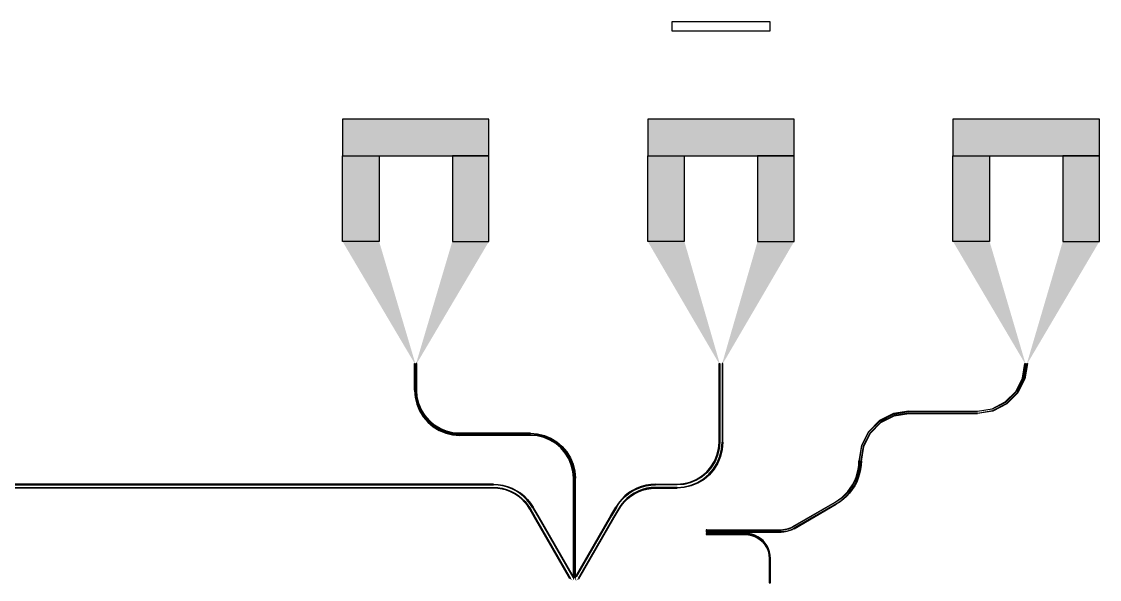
# Model space of a CAD drawing. Extents: x -200 to 7200, y -200 to 2100.
# Drawn here: x 2068 to 4275, y 958 to 2100 of the extents above; entities that cross this region are included whole.
import ezdxf

# ---------------------------------------------------------------- set-up
doc = ezdxf.new("R2010")
doc.units = 0
doc.layers.add('GAP', color=1, linetype='continuous')
doc.layers.add('PIN', color=3, linetype='continuous')

# ---------------------------------------------------------------- blocks, each defined once
blk = doc.blocks.new('YGGDRASILV1R1C2GAP')
for points in [[(3471.2, 1052.2), (3469.8, 1052.2), (3469.8, 1049.7), (3471.2, 1049.7), (3471.2, 1052.2)], [(3550, 1052.2), (3471.2, 1052.2), (3471.2, 1049.7), (3550, 1049.7), (3550, 1052.2)], [(3601.2, 1001), (3600.8, 1007.6), (3599.5, 1014.2), (3597.3, 1020.6), (3594.4, 1026.6), (3590.7, 1032.1), (3586.2, 1037.2), (3581.2, 1041.6), (3575.6, 1045.3), (3569.6, 1048.3), (3563.3, 1050.5), (3556.7, 1051.8), (3550, 1052.2), (3550, 1051), (3556.5, 1050.5), (3562.9, 1049.2), (3569.1, 1047.1), (3575, 1044.3), (3580.4, 1040.6), (3585.4, 1036.3), (3589.7, 1031.4), (3593.3, 1026), (3596.2, 1020.1), (3598.3, 1013.9), (3599.6, 1007.5), (3600, 1001), (3601.2, 1001)], [(3600, 1001), (3599.6, 1007.5), (3598.3, 1013.9), (3596.2, 1020.1), (3593.3, 1026), (3589.7, 1031.4), (3585.4, 1036.3), (3580.4, 1040.6), (3575, 1044.3), (3569.1, 1047.1), (3562.9, 1049.2), (3556.5, 1050.5), (3550, 1051), (3550, 1049.7), (3556.4, 1049.3), (3562.6, 1048), (3568.7, 1046), (3574.4, 1043.2), (3579.7, 1039.6), (3584.5, 1035.4), (3588.7, 1030.6), (3592.2, 1025.3), (3595, 1019.6), (3597.1, 1013.6), (3598.3, 1007.3), (3598.8, 1001), (3600, 1001)], [(3601.2, 951), (3601.2, 1001), (3598.8, 1001), (3598.8, 951), (3601.2, 951)]]:
    blk.add_lwpolyline(points)
for points in [[(3471.2, 1052.2), (3469.8, 1052.2), (3471.2, 1049.7), (3469.8, 1049.7)], [(3550, 1052.2), (3471.2, 1052.2), (3550, 1049.7), (3471.2, 1049.7)], [(3556.5, 1050.5), (3556.7, 1051.8), (3550, 1051), (3550, 1052.2)], [(3556.4, 1049.3), (3556.5, 1050.5), (3550, 1049.7), (3550, 1051)], [(3562.6, 1048), (3562.9, 1049.2), (3556.4, 1049.3), (3556.5, 1050.5)], [(3562.9, 1049.2), (3563.3, 1050.5), (3556.5, 1050.5), (3556.7, 1051.8)], [(3568.7, 1046), (3569.1, 1047.1), (3562.6, 1048), (3562.9, 1049.2)], [(3569.1, 1047.1), (3569.6, 1048.3), (3562.9, 1049.2), (3563.3, 1050.5)], [(3574.4, 1043.2), (3575, 1044.3), (3568.7, 1046), (3569.1, 1047.1)], [(3575, 1044.3), (3575.6, 1045.3), (3569.1, 1047.1), (3569.6, 1048.3)], [(3579.7, 1039.6), (3580.4, 1040.6), (3574.4, 1043.2), (3575, 1044.3)], [(3580.4, 1040.6), (3581.2, 1041.6), (3575, 1044.3), (3575.6, 1045.3)], [(3584.5, 1035.4), (3585.4, 1036.3), (3579.7, 1039.6), (3580.4, 1040.6)], [(3585.4, 1036.3), (3586.2, 1037.2), (3580.4, 1040.6), (3581.2, 1041.6)], [(3588.7, 1030.6), (3589.7, 1031.4), (3584.5, 1035.4), (3585.4, 1036.3)], [(3589.7, 1031.4), (3590.7, 1032.1), (3585.4, 1036.3), (3586.2, 1037.2)], [(3592.2, 1025.3), (3593.3, 1026), (3588.7, 1030.6), (3589.7, 1031.4)], [(3593.3, 1026), (3594.4, 1026.6), (3589.7, 1031.4), (3590.7, 1032.1)], [(3595, 1019.6), (3596.2, 1020.1), (3592.2, 1025.3), (3593.3, 1026)], [(3596.2, 1020.1), (3597.3, 1020.6), (3593.3, 1026), (3594.4, 1026.6)], [(3597.1, 1013.6), (3598.3, 1013.9), (3595, 1019.6), (3596.2, 1020.1)], [(3598.3, 1013.9), (3599.5, 1014.2), (3596.2, 1020.1), (3597.3, 1020.6)], [(3598.3, 1007.3), (3599.6, 1007.5), (3597.1, 1013.6), (3598.3, 1013.9)], [(3599.6, 1007.5), (3600.8, 1007.6), (3598.3, 1013.9), (3599.5, 1014.2)], [(3598.8, 1001), (3600, 1001), (3598.3, 1007.3), (3599.6, 1007.5)], [(3601.2, 951), (3601.2, 1001), (3598.8, 951), (3598.8, 1001)], [(3600, 1001), (3601.2, 1001), (3599.6, 1007.5), (3600.8, 1007.6)]]:
    blk.add_solid(points)
blk = doc.blocks.new('YGGDRASILV1R1C2PIN')
for points in [[(3550, 1051.5), (3471.2, 1051.5), (3471.2, 1050.4), (3550, 1050.4), (3550, 1051.5)], [(3600.6, 1001), (3600.2, 1007.6), (3598.9, 1014), (3596.7, 1020.3), (3593.8, 1026.2), (3590.1, 1031.8), (3585.8, 1036.7), (3580.8, 1041.1), (3575.3, 1044.8), (3569.4, 1047.7), (3563.1, 1049.8), (3556.6, 1051.1), (3550, 1051.5), (3550, 1051), (3556.5, 1050.5), (3562.9, 1049.2), (3569.1, 1047.1), (3575, 1044.3), (3580.4, 1040.6), (3585.4, 1036.3), (3589.7, 1031.4), (3593.3, 1026), (3596.2, 1020.1), (3598.3, 1013.9), (3599.6, 1007.5), (3600, 1001), (3600.6, 1001)], [(3600, 1001), (3599.6, 1007.5), (3598.3, 1013.9), (3596.2, 1020.1), (3593.3, 1026), (3589.7, 1031.4), (3585.4, 1036.3), (3580.4, 1040.6), (3575, 1044.3), (3569.1, 1047.1), (3562.9, 1049.2), (3556.5, 1050.5), (3550, 1051), (3550, 1050.4), (3556.4, 1049.9), (3562.8, 1048.7), (3568.9, 1046.6), (3574.7, 1043.7), (3580.1, 1040.1), (3584.9, 1035.9), (3589.2, 1031), (3592.8, 1025.7), (3595.6, 1019.9), (3597.7, 1013.7), (3599, 1007.4), (3599.4, 1001), (3600, 1001)], [(3600.6, 951), (3600.6, 1001), (3599.4, 1001), (3599.4, 951), (3600.6, 951)]]:
    blk.add_lwpolyline(points)
for points in [[(3550, 1051.5), (3471.2, 1051.5), (3550, 1050.4), (3471.2, 1050.4)], [(3556.5, 1050.5), (3556.6, 1051.1), (3550, 1051), (3550, 1051.5)], [(3556.4, 1049.9), (3556.5, 1050.5), (3550, 1050.4), (3550, 1051)], [(3562.8, 1048.7), (3562.9, 1049.2), (3556.4, 1049.9), (3556.5, 1050.5)], [(3562.9, 1049.2), (3563.1, 1049.8), (3556.5, 1050.5), (3556.6, 1051.1)], [(3568.9, 1046.6), (3569.1, 1047.1), (3562.8, 1048.7), (3562.9, 1049.2)], [(3569.1, 1047.1), (3569.4, 1047.7), (3562.9, 1049.2), (3563.1, 1049.8)], [(3574.7, 1043.7), (3575, 1044.3), (3568.9, 1046.6), (3569.1, 1047.1)], [(3575, 1044.3), (3575.3, 1044.8), (3569.1, 1047.1), (3569.4, 1047.7)], [(3580.1, 1040.1), (3580.4, 1040.6), (3574.7, 1043.7), (3575, 1044.3)], [(3580.4, 1040.6), (3580.8, 1041.1), (3575, 1044.3), (3575.3, 1044.8)], [(3584.9, 1035.9), (3585.4, 1036.3), (3580.1, 1040.1), (3580.4, 1040.6)], [(3585.4, 1036.3), (3585.8, 1036.7), (3580.4, 1040.6), (3580.8, 1041.1)], [(3589.2, 1031), (3589.7, 1031.4), (3584.9, 1035.9), (3585.4, 1036.3)], [(3589.7, 1031.4), (3590.1, 1031.8), (3585.4, 1036.3), (3585.8, 1036.7)], [(3592.8, 1025.7), (3593.3, 1026), (3589.2, 1031), (3589.7, 1031.4)], [(3593.3, 1026), (3593.8, 1026.2), (3589.7, 1031.4), (3590.1, 1031.8)], [(3595.6, 1019.9), (3596.2, 1020.1), (3592.8, 1025.7), (3593.3, 1026)], [(3596.2, 1020.1), (3596.7, 1020.3), (3593.3, 1026), (3593.8, 1026.2)], [(3597.7, 1013.7), (3598.3, 1013.9), (3595.6, 1019.9), (3596.2, 1020.1)], [(3598.3, 1013.9), (3598.9, 1014), (3596.2, 1020.1), (3596.7, 1020.3)], [(3599, 1007.4), (3599.6, 1007.5), (3597.7, 1013.7), (3598.3, 1013.9)], [(3599.6, 1007.5), (3600.2, 1007.6), (3598.3, 1013.9), (3598.9, 1014)], [(3599.4, 1001), (3600, 1001), (3599, 1007.4), (3599.6, 1007.5)], [(3600.6, 951), (3600.6, 1001), (3599.4, 951), (3599.4, 1001)], [(3600, 1001), (3600.6, 1001), (3599.6, 1007.5), (3600.2, 1007.6)]]:
    blk.add_solid(points)
blk = doc.blocks.new('YGGDRASILV1R1C2')
for points in [[(2725, 1900), (2725, 1825), (3025, 1825), (3025, 1900), (2725, 1900)], [(3350, 1900), (3350, 1825), (3650, 1825), (3650, 1900), (3350, 1900)], [(3975, 1900), (3975, 1825), (4275, 1825), (4275, 1900), (3975, 1900)], [(2800, 1825), (2800, 1650), (2725, 1650), (2725, 1825), (2800, 1825)], [(2950, 1825), (2950, 1650), (3025, 1650), (3025, 1825), (2950, 1825)], [(3425, 1825), (3425, 1650), (3350, 1650), (3350, 1825), (3425, 1825)], [(3575, 1825), (3575, 1650), (3650, 1650), (3650, 1825), (3575, 1825)], [(4050, 1825), (4050, 1650), (3975, 1650), (3975, 1825), (4050, 1825)], [(4200, 1825), (4200, 1650), (4275, 1650), (4275, 1825), (4200, 1825)], [(2874.2, 1400), (2874.2, 1365), (2872.8, 1365), (2872.8, 1400), (2874.2, 1400)], [(2875.8, 1400), (2875.8, 1365), (2877.2, 1365), (2877.2, 1400), (2875.8, 1400)], [(3497.5, 1400), (3497.5, 1258.8), (3496, 1258.8), (3496, 1400), (3497.5, 1400)], [(3502.5, 1400), (3502.5, 1258.8), (3504, 1258.8), (3504, 1400), (3502.5, 1400)], [(4127.5, 1400), (4122.5, 1368.3), (4107.9, 1339.8), (4085.2, 1317.1), (4056.7, 1302.5), (4025, 1297.5), (4025, 1298.5), (4056.4, 1303.5), (4084.7, 1317.9), (4107.1, 1340.3), (4121.5, 1368.6), (4126.5, 1400), (4127.5, 1400)], [(4123.5, 1400), (4118.7, 1369.6), (4104.7, 1342.1), (4082.9, 1320.3), (4055.4, 1306.3), (4025, 1301.5), (4025, 1302.5), (4055.1, 1307.3), (4082.3, 1321.1), (4103.9, 1342.7), (4117.7, 1369.9), (4122.5, 1400), (4123.5, 1400)], [(2874.2, 1365), (2874.2, 1345), (2872.8, 1345), (2872.8, 1365), (2874.2, 1365)], [(2875.8, 1365), (2875.8, 1345), (2877.2, 1345), (2877.2, 1365), (2875.8, 1365)], [(2872.8, 1345), (2873.9, 1330.6), (2877.3, 1316.5), (2882.8, 1303.1), (2890.4, 1290.8), (2899.8, 1279.8), (2910.8, 1270.4), (2923.1, 1262.8), (2936.5, 1257.3), (2950.6, 1253.9), (2965, 1252.8), (2965, 1254.2), (2950.8, 1255.4), (2937, 1258.7), (2923.8, 1264.1), (2911.7, 1271.6), (2900.8, 1280.8), (2891.6, 1291.7), (2884.1, 1303.8), (2878.7, 1317), (2875.4, 1330.8), (2874.2, 1345), (2872.8, 1345)], [(2875.8, 1345), (2876.8, 1331), (2880.1, 1317.4), (2885.5, 1304.5), (2892.8, 1292.5), (2901.9, 1281.9), (2912.5, 1272.8), (2924.5, 1265.5), (2937.4, 1260.1), (2951, 1256.8), (2965, 1255.8), (2965, 1257.2), (2951.3, 1258.3), (2937.9, 1261.5), (2925.2, 1266.8), (2913.4, 1274), (2903, 1283), (2894, 1293.4), (2886.8, 1305.2), (2881.5, 1317.9), (2878.3, 1331.3), (2877.2, 1345), (2875.8, 1345)], [(3885, 1302.5), (3853.3, 1297.5), (3824.8, 1282.9), (3802.1, 1260.2), (3787.5, 1231.7), (3782.5, 1200), (3783.5, 1200), (3788.5, 1231.4), (3802.9, 1259.7), (3825.3, 1282.1), (3853.6, 1296.5), (3885, 1301.5), (3885, 1302.5)], [(4025, 1301.5), (3885, 1301.5), (3885, 1302.5), (4025, 1302.5), (4025, 1301.5)], [(3885, 1298.5), (3854.6, 1293.7), (3827.1, 1279.7), (3805.3, 1257.9), (3791.3, 1230.4), (3786.5, 1200), (3787.5, 1200), (3792.3, 1230.1), (3806.1, 1257.3), (3827.7, 1278.9), (3854.9, 1292.7), (3885, 1297.5), (3885, 1298.5)], [(4025, 1298.5), (3885, 1298.5), (3885, 1297.5), (4025, 1297.5), (4025, 1298.5)], [(3497.5, 1258.8), (3497.5, 1238.8), (3496, 1238.8), (3496, 1258.8), (3497.5, 1258.8)], [(3502.5, 1258.8), (3502.5, 1238.8), (3504, 1238.8), (3504, 1258.8), (3502.5, 1258.8)], [(2965, 1255.8), (3110, 1255.8), (3110, 1257.2), (2965, 1257.2), (2965, 1255.8)], [(2965, 1254.2), (3110, 1254.2), (3110, 1252.8), (2965, 1252.8), (2965, 1254.2)], [(3110, 1257.2), (3124.4, 1256.1), (3138.5, 1252.7), (3151.9, 1247.2), (3164.2, 1239.6), (3175.2, 1230.2), (3184.6, 1219.2), (3192.2, 1206.9), (3197.7, 1193.5), (3201.1, 1179.4), (3202.2, 1165), (3200.8, 1165), (3199.6, 1179.2), (3196.3, 1193), (3190.9, 1206.2), (3183.4, 1218.3), (3174.2, 1229.2), (3163.3, 1238.4), (3151.2, 1245.9), (3138, 1251.3), (3124.2, 1254.6), (3110, 1255.8), (3110, 1257.2)], [(3110, 1254.2), (3124, 1253.2), (3137.6, 1249.9), (3150.5, 1244.5), (3162.5, 1237.2), (3173.1, 1228.1), (3182.2, 1217.5), (3189.5, 1205.5), (3194.9, 1192.6), (3198.2, 1179), (3199.2, 1165), (3197.8, 1165), (3196.7, 1178.7), (3193.5, 1192.1), (3188.2, 1204.8), (3181, 1216.6), (3172, 1227), (3161.6, 1236), (3149.8, 1243.2), (3137.1, 1248.5), (3123.7, 1251.7), (3110, 1252.8), (3110, 1254.2)], [(3504, 1238.8), (3502.8, 1224.1), (3499.4, 1209.7), (3493.8, 1196.1), (3486, 1183.5), (3476.5, 1172.3), (3465.3, 1162.7), (3452.7, 1155), (3439, 1149.4), (3424.7, 1146), (3410, 1144.8), (3410, 1146.3), (3424.5, 1147.4), (3438.6, 1150.8), (3452, 1156.4), (3464.4, 1164), (3475.4, 1173.4), (3484.8, 1184.4), (3492.4, 1196.8), (3498, 1210.2), (3501.4, 1224.3), (3502.5, 1238.8), (3504, 1238.8)], [(3497.5, 1238.8), (3496.4, 1225.1), (3493.2, 1211.8), (3488, 1199.1), (3480.8, 1187.4), (3471.9, 1176.9), (3461.4, 1168), (3449.7, 1160.8), (3437, 1155.6), (3423.7, 1152.4), (3410, 1151.3), (3410, 1152.8), (3423.5, 1153.9), (3436.6, 1157), (3449, 1162.2), (3460.5, 1169.2), (3470.8, 1178), (3479.6, 1188.2), (3486.6, 1199.8), (3491.8, 1212.2), (3494.9, 1225.3), (3496, 1238.8), (3497.5, 1238.8)], [(3783.5, 1200.5), (3783.1, 1191.9), (3782, 1183.4), (3780.1, 1175), (3777.6, 1166.8), (3774.3, 1158.9), (3770.3, 1151.3), (3765.7, 1144), (3760.5, 1137.2), (3754.7, 1130.9), (3748.3, 1125), (3741.5, 1119.8), (3734.2, 1115.2), (3733.8, 1116.1), (3740.9, 1120.6), (3747.7, 1125.8), (3753.9, 1131.6), (3759.7, 1137.8), (3764.9, 1144.6), (3769.4, 1151.8), (3773.4, 1159.3), (3776.6, 1167.2), (3779.2, 1175.3), (3781, 1183.6), (3782.1, 1192), (3782.5, 1200.5), (3783.5, 1200.5)], [(3787.5, 1200.5), (3787.1, 1191.6), (3785.9, 1182.7), (3784, 1174), (3781.3, 1165.4), (3777.9, 1157.2), (3773.8, 1149.3), (3769, 1141.7), (3763.5, 1134.6), (3757.5, 1128), (3750.9, 1122), (3743.8, 1116.5), (3736.2, 1111.7), (3735.8, 1112.6), (3743.2, 1117.4), (3750.2, 1122.7), (3756.8, 1128.7), (3762.8, 1135.3), (3768.1, 1142.3), (3772.9, 1149.8), (3777, 1157.6), (3780.4, 1165.8), (3783, 1174.2), (3785, 1182.9), (3786.1, 1191.7), (3786.5, 1200.5), (3787.5, 1200.5)], [(3783.5, 1200), (3783.5, 1200.5), (3782.5, 1200.5), (3782.5, 1200), (3783.5, 1200)], [(3786.5, 1200), (3786.5, 1200.5), (3787.5, 1200.5), (3787.5, 1200), (3786.5, 1200)], [(1090, 1151.3), (3034, 1151.3), (3034, 1152.8), (1090, 1152.8), (1090, 1151.3)], [(3034, 1152.8), (3043.9, 1152.3), (3053.6, 1150.7), (3063.1, 1148.2), (3072.3, 1144.7), (3081, 1140.2), (3089.3, 1134.8), (3096.9, 1128.7), (3103.9, 1121.7), (3110.1, 1114), (3115.5, 1105.8), (3114.2, 1105), (3108.9, 1113.2), (3102.8, 1120.7), (3095.9, 1127.5), (3088.4, 1133.6), (3080.3, 1138.9), (3071.7, 1143.3), (3062.6, 1146.8), (3053.3, 1149.3), (3043.7, 1150.8), (3034, 1151.3), (3034, 1152.8)], [(3199.2, 1165), (3199.2, 1145), (3197.8, 1145), (3197.8, 1165), (3199.2, 1165)], [(3200.8, 1165), (3200.8, 1145), (3202.2, 1145), (3202.2, 1165), (3200.8, 1165)], [(3366, 1152.8), (3356.1, 1152.3), (3346.4, 1150.7), (3336.9, 1148.2), (3327.7, 1144.7), (3319, 1140.2), (3310.7, 1134.8), (3303.1, 1128.7), (3296.1, 1121.7), (3289.9, 1114), (3284.5, 1105.8), (3285.8, 1105), (3291.1, 1113.2), (3297.2, 1120.7), (3304.1, 1127.5), (3311.6, 1133.6), (3319.7, 1138.9), (3328.3, 1143.3), (3337.4, 1146.8), (3346.7, 1149.3), (3356.3, 1150.8), (3366, 1151.3), (3366, 1152.8)], [(3410, 1151.3), (3366, 1151.3), (3366, 1152.8), (3410, 1152.8), (3410, 1151.3)], [(1090, 1146.3), (3034, 1146.3), (3034, 1144.8), (1090, 1144.8), (1090, 1146.3)], [(3034, 1146.3), (3043.2, 1145.8), (3052.2, 1144.4), (3061.1, 1142), (3069.6, 1138.7), (3077.8, 1134.6), (3085.5, 1129.6), (3092.6, 1123.8), (3099.1, 1117.3), (3104.8, 1110.2), (3109.8, 1102.5), (3108.5, 1101.8), (3103.6, 1109.3), (3098, 1116.3), (3091.6, 1122.7), (3084.6, 1128.4), (3077, 1133.3), (3069, 1137.4), (3060.6, 1140.6), (3051.9, 1142.9), (3043, 1144.3), (3034, 1144.8), (3034, 1146.3)], [(3199.2, 1145), (3199.2, 960.8), (3197.8, 960.8), (3197.8, 1145), (3199.2, 1145)], [(3200.8, 1145), (3200.8, 960.8), (3202.2, 960.8), (3202.2, 1145), (3200.8, 1145)], [(3366, 1146.3), (3356.8, 1145.8), (3347.8, 1144.4), (3338.9, 1142), (3330.4, 1138.7), (3322.2, 1134.6), (3314.5, 1129.6), (3307.4, 1123.8), (3300.9, 1117.3), (3295.2, 1110.2), (3290.2, 1102.5), (3291.5, 1101.8), (3296.4, 1109.3), (3302, 1116.3), (3308.4, 1122.7), (3315.4, 1128.4), (3323, 1133.3), (3331, 1137.4), (3339.4, 1140.6), (3348.1, 1142.9), (3357, 1144.3), (3366, 1144.8), (3366, 1146.3)], [(3410, 1146.3), (3366, 1146.3), (3366, 1144.8), (3410, 1144.8), (3410, 1146.3)], [(3114.2, 1105), (3124.2, 1087.7), (3125.5, 1088.5), (3115.5, 1105.8), (3114.2, 1105)], [(3285.8, 1105), (3275.8, 1087.7), (3274.5, 1088.5), (3284.5, 1105.8), (3285.8, 1105)], [(3734.2, 1115.2), (3647.6, 1065.2), (3647.1, 1066.1), (3733.8, 1116.1), (3734.2, 1115.2)], [(3735.8, 1112.6), (3649.1, 1062.6), (3649.6, 1061.7), (3736.2, 1111.7), (3735.8, 1112.6)], [(3109.8, 1102.5), (3119.8, 1085.2), (3118.5, 1084.5), (3108.5, 1101.8), (3109.8, 1102.5)], [(3119.8, 1085.2), (3192.2, 959.9), (3190.9, 959.2), (3118.5, 1084.5), (3119.8, 1085.2)], [(3124.2, 1087.7), (3196.5, 962.4), (3197.8, 963.2), (3125.5, 1088.5), (3124.2, 1087.7)], [(3275.8, 1087.7), (3203.5, 962.4), (3202.2, 963.2), (3274.5, 1088.5), (3275.8, 1087.7)], [(3280.2, 1085.2), (3207.8, 959.9), (3209.1, 959.2), (3281.5, 1084.5), (3280.2, 1085.2)], [(3290.2, 1102.5), (3280.2, 1085.2), (3281.5, 1084.5), (3291.5, 1101.8), (3290.2, 1102.5)], [(3471.2, 1059.7), (3469.7, 1059.7), (3469.7, 1054.7), (3471.2, 1054.7), (3471.2, 1059.7)], [(3623.4, 1058.7), (3471.2, 1058.7), (3471.2, 1059.7), (3623.4, 1059.7), (3623.4, 1058.7)], [(3647.6, 1065.2), (3645.8, 1064.2), (3643.9, 1063.2), (3642, 1062.4), (3640, 1061.6), (3638, 1060.9), (3636, 1060.4), (3633.9, 1059.8), (3631.8, 1059.4), (3629.7, 1059.1), (3627.6, 1058.9), (3625.5, 1058.7), (3623.4, 1058.7), (3623.4, 1059.7), (3625.5, 1059.7), (3627.5, 1059.9), (3629.6, 1060.1), (3631.6, 1060.4), (3633.7, 1060.8), (3635.7, 1061.3), (3637.7, 1061.9), (3639.6, 1062.6), (3641.6, 1063.3), (3643.5, 1064.2), (3645.3, 1065.1), (3647.1, 1066.1), (3647.6, 1065.2)], [(3649.6, 1061.7), (3647.6, 1060.6), (3645.6, 1059.6), (3643.5, 1058.7), (3641.4, 1057.9), (3639.2, 1057.1), (3637, 1056.5), (3634.8, 1055.9), (3632.5, 1055.5), (3630.3, 1055.1), (3628, 1054.9), (3625.7, 1054.7), (3623.4, 1054.7), (3623.4, 1055.7), (3625.6, 1055.7), (3627.9, 1055.9), (3630.1, 1056.1), (3632.3, 1056.5), (3634.5, 1056.9), (3636.7, 1057.5), (3638.9, 1058.1), (3641, 1058.8), (3643.1, 1059.6), (3645.2, 1060.5), (3647.2, 1061.5), (3649.1, 1062.6), (3649.6, 1061.7)], [(3623.4, 1055.7), (3471.2, 1055.7), (3471.2, 1054.7), (3623.4, 1054.7), (3623.4, 1055.7)]]:
    blk.add_lwpolyline(points)
for points in [[(2725, 1900), (2725, 1825), (3025, 1900), (3025, 1825)], [(3350, 1900), (3350, 1825), (3650, 1900), (3650, 1825)], [(3975, 1900), (3975, 1825), (4275, 1900), (4275, 1825)], [(2800, 1825), (2800, 1650), (2725, 1825), (2725, 1650)], [(2950, 1825), (2950, 1650), (3025, 1825), (3025, 1650)], [(3425, 1825), (3425, 1650), (3350, 1825), (3350, 1650)], [(3575, 1825), (3575, 1650), (3650, 1825), (3650, 1650)], [(4050, 1825), (4050, 1650), (3975, 1825), (3975, 1650)], [(4200, 1825), (4200, 1650), (4275, 1825), (4275, 1650)], [(2800, 1650), (2874.2, 1400), (2725, 1650), (2872.8, 1400)], [(2950, 1650), (2875.8, 1400), (3025, 1650), (2877.2, 1400)], [(3425, 1650), (3497.5, 1400), (3350, 1650), (3496, 1400)], [(3575, 1650), (3502.5, 1400), (3650, 1650), (3504, 1400)], [(4050, 1650), (4123.5, 1400), (3975, 1650), (4122.5, 1400)], [(4200, 1650), (4126.5, 1400), (4275, 1650), (4127.5, 1400)], [(2874.2, 1400), (2874.2, 1365), (2872.8, 1400), (2872.8, 1365)], [(2875.8, 1400), (2875.8, 1365), (2877.2, 1400), (2877.2, 1365)], [(3497.5, 1400), (3497.5, 1258.8), (3496, 1400), (3496, 1258.8)], [(3502.5, 1400), (3502.5, 1258.8), (3504, 1400), (3504, 1258.8)], [(4122.5, 1400), (4123.5, 1400), (4117.7, 1369.9), (4118.7, 1369.6)], [(4126.5, 1400), (4127.5, 1400), (4121.5, 1368.6), (4122.5, 1368.3)], [(4117.7, 1369.9), (4118.7, 1369.6), (4103.9, 1342.7), (4104.7, 1342.1)], [(4121.5, 1368.6), (4122.5, 1368.3), (4107.1, 1340.3), (4107.9, 1339.8)], [(2874.2, 1365), (2874.2, 1345), (2872.8, 1365), (2872.8, 1345)], [(2875.8, 1365), (2875.8, 1345), (2877.2, 1365), (2877.2, 1345)], [(2874.2, 1345), (2872.8, 1345), (2875.4, 1330.8), (2873.9, 1330.6)], [(2875.4, 1330.8), (2873.9, 1330.6), (2878.7, 1317), (2877.3, 1316.5)], [(2877.2, 1345), (2875.8, 1345), (2878.3, 1331.3), (2876.8, 1331)], [(2878.3, 1331.3), (2876.8, 1331), (2881.5, 1317.9), (2880.1, 1317.4)], [(4103.9, 1342.7), (4104.7, 1342.1), (4082.3, 1321.1), (4082.9, 1320.3)], [(4107.1, 1340.3), (4107.9, 1339.8), (4084.7, 1317.9), (4085.2, 1317.1)], [(2878.7, 1317), (2877.3, 1316.5), (2884.1, 1303.8), (2882.8, 1303.1)], [(2881.5, 1317.9), (2880.1, 1317.4), (2886.8, 1305.2), (2885.5, 1304.5)], [(2884.1, 1303.8), (2882.8, 1303.1), (2891.6, 1291.7), (2890.4, 1290.8)], [(2886.8, 1305.2), (2885.5, 1304.5), (2894, 1293.4), (2892.8, 1292.5)], [(3885, 1301.5), (3885, 1302.5), (3853.6, 1296.5), (3853.3, 1297.5)], [(4025, 1301.5), (3885, 1301.5), (4025, 1302.5), (3885, 1302.5)], [(4055.1, 1307.3), (4055.4, 1306.3), (4025, 1302.5), (4025, 1301.5)], [(4056.4, 1303.5), (4056.7, 1302.5), (4025, 1298.5), (4025, 1297.5)], [(4082.3, 1321.1), (4082.9, 1320.3), (4055.1, 1307.3), (4055.4, 1306.3)], [(4084.7, 1317.9), (4085.2, 1317.1), (4056.4, 1303.5), (4056.7, 1302.5)], [(2891.6, 1291.7), (2890.4, 1290.8), (2900.8, 1280.8), (2899.8, 1279.8)], [(2894, 1293.4), (2892.8, 1292.5), (2903, 1283), (2901.9, 1281.9)], [(2900.8, 1280.8), (2899.8, 1279.8), (2911.7, 1271.6), (2910.8, 1270.4)], [(2903, 1283), (2901.9, 1281.9), (2913.4, 1274), (2912.5, 1272.8)], [(3825.3, 1282.1), (3824.8, 1282.9), (3802.9, 1259.7), (3802.1, 1260.2)], [(3853.6, 1296.5), (3853.3, 1297.5), (3825.3, 1282.1), (3824.8, 1282.9)], [(3854.9, 1292.7), (3854.6, 1293.7), (3827.7, 1278.9), (3827.1, 1279.7)], [(3885, 1297.5), (3885, 1298.5), (3854.9, 1292.7), (3854.6, 1293.7)], [(4025, 1298.5), (3885, 1298.5), (4025, 1297.5), (3885, 1297.5)], [(2911.7, 1271.6), (2910.8, 1270.4), (2923.8, 1264.1), (2923.1, 1262.8)], [(2913.4, 1274), (2912.5, 1272.8), (2925.2, 1266.8), (2924.5, 1265.5)], [(2923.8, 1264.1), (2923.1, 1262.8), (2937, 1258.7), (2936.5, 1257.3)], [(2925.2, 1266.8), (2924.5, 1265.5), (2937.9, 1261.5), (2937.4, 1260.1)], [(2937, 1258.7), (2936.5, 1257.3), (2950.8, 1255.4), (2950.6, 1253.9)], [(2937.9, 1261.5), (2937.4, 1260.1), (2951.3, 1258.3), (2951, 1256.8)], [(2951.3, 1258.3), (2951, 1256.8), (2965, 1257.2), (2965, 1255.8)], [(3497.5, 1258.8), (3497.5, 1238.8), (3496, 1258.8), (3496, 1238.8)], [(3502.5, 1258.8), (3502.5, 1238.8), (3504, 1258.8), (3504, 1238.8)], [(3802.9, 1259.7), (3802.1, 1260.2), (3788.5, 1231.4), (3787.5, 1231.7)], [(3827.7, 1278.9), (3827.1, 1279.7), (3806.1, 1257.3), (3805.3, 1257.9)], [(2950.8, 1255.4), (2950.6, 1253.9), (2965, 1254.2), (2965, 1252.8)], [(2965, 1255.8), (3110, 1255.8), (2965, 1257.2), (3110, 1257.2)], [(2965, 1254.2), (3110, 1254.2), (2965, 1252.8), (3110, 1252.8)], [(3110, 1255.8), (3110, 1257.2), (3124.2, 1254.6), (3124.4, 1256.1)], [(3110, 1252.8), (3110, 1254.2), (3123.7, 1251.7), (3124, 1253.2)], [(3123.7, 1251.7), (3124, 1253.2), (3137.1, 1248.5), (3137.6, 1249.9)], [(3124.2, 1254.6), (3124.4, 1256.1), (3138, 1251.3), (3138.5, 1252.7)], [(3137.1, 1248.5), (3137.6, 1249.9), (3149.8, 1243.2), (3150.5, 1244.5)], [(3138, 1251.3), (3138.5, 1252.7), (3151.2, 1245.9), (3151.9, 1247.2)], [(3149.8, 1243.2), (3150.5, 1244.5), (3161.6, 1236), (3162.5, 1237.2)], [(3151.2, 1245.9), (3151.9, 1247.2), (3163.3, 1238.4), (3164.2, 1239.6)], [(3161.6, 1236), (3162.5, 1237.2), (3172, 1227), (3173.1, 1228.1)], [(3163.3, 1238.4), (3164.2, 1239.6), (3174.2, 1229.2), (3175.2, 1230.2)], [(3496, 1238.8), (3497.5, 1238.8), (3494.9, 1225.3), (3496.4, 1225.1)], [(3502.5, 1238.8), (3504, 1238.8), (3501.4, 1224.3), (3502.8, 1224.1)], [(3806.1, 1257.3), (3805.3, 1257.9), (3792.3, 1230.1), (3791.3, 1230.4)], [(3172, 1227), (3173.1, 1228.1), (3181, 1216.6), (3182.2, 1217.5)], [(3174.2, 1229.2), (3175.2, 1230.2), (3183.4, 1218.3), (3184.6, 1219.2)], [(3181, 1216.6), (3182.2, 1217.5), (3188.2, 1204.8), (3189.5, 1205.5)], [(3183.4, 1218.3), (3184.6, 1219.2), (3190.9, 1206.2), (3192.2, 1206.9)], [(3494.9, 1225.3), (3496.4, 1225.1), (3491.8, 1212.2), (3493.2, 1211.8)], [(3501.4, 1224.3), (3502.8, 1224.1), (3498, 1210.2), (3499.4, 1209.7)], [(3788.5, 1231.4), (3787.5, 1231.7), (3783.5, 1200), (3782.5, 1200)], [(3792.3, 1230.1), (3791.3, 1230.4), (3787.5, 1200), (3786.5, 1200)], [(3188.2, 1204.8), (3189.5, 1205.5), (3193.5, 1192.1), (3194.9, 1192.6)], [(3190.9, 1206.2), (3192.2, 1206.9), (3196.3, 1193), (3197.7, 1193.5)], [(3193.5, 1192.1), (3194.9, 1192.6), (3196.7, 1178.7), (3198.2, 1179)], [(3196.3, 1193), (3197.7, 1193.5), (3199.6, 1179.2), (3201.1, 1179.4)], [(3486.6, 1199.8), (3488, 1199.1), (3479.6, 1188.2), (3480.8, 1187.4)], [(3492.4, 1196.8), (3493.8, 1196.1), (3484.8, 1184.4), (3486, 1183.5)], [(3491.8, 1212.2), (3493.2, 1211.8), (3486.6, 1199.8), (3488, 1199.1)], [(3498, 1210.2), (3499.4, 1209.7), (3492.4, 1196.8), (3493.8, 1196.1)], [(3782.1, 1192), (3783.1, 1191.9), (3781, 1183.6), (3782, 1183.4)], [(3782.5, 1200.5), (3783.5, 1200.5), (3782.1, 1192), (3783.1, 1191.9)], [(3783.5, 1200), (3783.5, 1200.5), (3782.5, 1200), (3782.5, 1200.5)], [(3786.5, 1200.5), (3787.5, 1200.5), (3786.1, 1191.7), (3787.1, 1191.6)], [(3786.5, 1200), (3786.5, 1200.5), (3787.5, 1200), (3787.5, 1200.5)], [(3196.7, 1178.7), (3198.2, 1179), (3197.8, 1165), (3199.2, 1165)], [(3199.6, 1179.2), (3201.1, 1179.4), (3200.8, 1165), (3202.2, 1165)], [(3470.8, 1178), (3471.9, 1176.9), (3460.5, 1169.2), (3461.4, 1168)], [(3475.4, 1173.4), (3476.5, 1172.3), (3464.4, 1164), (3465.3, 1162.7)], [(3479.6, 1188.2), (3480.8, 1187.4), (3470.8, 1178), (3471.9, 1176.9)], [(3484.8, 1184.4), (3486, 1183.5), (3475.4, 1173.4), (3476.5, 1172.3)], [(3779.2, 1175.3), (3780.1, 1175), (3776.6, 1167.2), (3777.6, 1166.8)], [(3781, 1183.6), (3782, 1183.4), (3779.2, 1175.3), (3780.1, 1175)], [(3783, 1174.2), (3784, 1174), (3780.4, 1165.8), (3781.3, 1165.4)], [(3785, 1182.9), (3785.9, 1182.7), (3783, 1174.2), (3784, 1174)], [(3786.1, 1191.7), (3787.1, 1191.6), (3785, 1182.9), (3785.9, 1182.7)], [(1090, 1151.3), (3034, 1151.3), (1090, 1152.8), (3034, 1152.8)], [(3034, 1151.3), (3034, 1152.8), (3043.7, 1150.8), (3043.9, 1152.3)], [(3043.7, 1150.8), (3043.9, 1152.3), (3053.3, 1149.3), (3053.6, 1150.7)], [(3053.3, 1149.3), (3053.6, 1150.7), (3062.6, 1146.8), (3063.1, 1148.2)], [(3062.6, 1146.8), (3063.1, 1148.2), (3071.7, 1143.3), (3072.3, 1144.7)], [(3199.2, 1165), (3199.2, 1145), (3197.8, 1165), (3197.8, 1145)], [(3200.8, 1165), (3200.8, 1145), (3202.2, 1165), (3202.2, 1145)], [(3337.4, 1146.8), (3336.9, 1148.2), (3328.3, 1143.3), (3327.7, 1144.7)], [(3346.7, 1149.3), (3346.4, 1150.7), (3337.4, 1146.8), (3336.9, 1148.2)], [(3356.3, 1150.8), (3356.1, 1152.3), (3346.7, 1149.3), (3346.4, 1150.7)], [(3366, 1151.3), (3366, 1152.8), (3356.3, 1150.8), (3356.1, 1152.3)], [(3410, 1151.3), (3366, 1151.3), (3410, 1152.8), (3366, 1152.8)], [(3423.5, 1153.9), (3423.7, 1152.4), (3410, 1152.8), (3410, 1151.3)], [(3436.6, 1157), (3437, 1155.6), (3423.5, 1153.9), (3423.7, 1152.4)], [(3438.6, 1150.8), (3439, 1149.4), (3424.5, 1147.4), (3424.7, 1146)], [(3449, 1162.2), (3449.7, 1160.8), (3436.6, 1157), (3437, 1155.6)], [(3452, 1156.4), (3452.7, 1155), (3438.6, 1150.8), (3439, 1149.4)], [(3460.5, 1169.2), (3461.4, 1168), (3449, 1162.2), (3449.7, 1160.8)], [(3464.4, 1164), (3465.3, 1162.7), (3452, 1156.4), (3452.7, 1155)], [(3769.4, 1151.8), (3770.3, 1151.3), (3764.9, 1144.6), (3765.7, 1144)], [(3772.9, 1149.8), (3773.8, 1149.3), (3768.1, 1142.3), (3769, 1141.7)], [(3773.4, 1159.3), (3774.3, 1158.9), (3769.4, 1151.8), (3770.3, 1151.3)], [(3777, 1157.6), (3777.9, 1157.2), (3772.9, 1149.8), (3773.8, 1149.3)], [(3776.6, 1167.2), (3777.6, 1166.8), (3773.4, 1159.3), (3774.3, 1158.9)], [(3780.4, 1165.8), (3781.3, 1165.4), (3777, 1157.6), (3777.9, 1157.2)], [(1090, 1146.3), (3034, 1146.3), (1090, 1144.8), (3034, 1144.8)], [(3034, 1144.8), (3034, 1146.3), (3043, 1144.3), (3043.2, 1145.8)], [(3043, 1144.3), (3043.2, 1145.8), (3051.9, 1142.9), (3052.2, 1144.4)], [(3051.9, 1142.9), (3052.2, 1144.4), (3060.6, 1140.6), (3061.1, 1142)], [(3060.6, 1140.6), (3061.1, 1142), (3069, 1137.4), (3069.6, 1138.7)], [(3069, 1137.4), (3069.6, 1138.7), (3077, 1133.3), (3077.8, 1134.6)], [(3071.7, 1143.3), (3072.3, 1144.7), (3080.3, 1138.9), (3081, 1140.2)], [(3077, 1133.3), (3077.8, 1134.6), (3084.6, 1128.4), (3085.5, 1129.6)], [(3080.3, 1138.9), (3081, 1140.2), (3088.4, 1133.6), (3089.3, 1134.8)], [(3084.6, 1128.4), (3085.5, 1129.6), (3091.6, 1122.7), (3092.6, 1123.8)], [(3088.4, 1133.6), (3089.3, 1134.8), (3095.9, 1127.5), (3096.9, 1128.7)], [(3095.9, 1127.5), (3096.9, 1128.7), (3102.8, 1120.7), (3103.9, 1121.7)], [(3199.2, 1145), (3199.2, 960.8), (3197.8, 1145), (3197.8, 960.8)], [(3200.8, 1145), (3200.8, 960.8), (3202.2, 1145), (3202.2, 960.8)], [(3304.1, 1127.5), (3303.1, 1128.7), (3297.2, 1120.7), (3296.1, 1121.7)], [(3311.6, 1133.6), (3310.7, 1134.8), (3304.1, 1127.5), (3303.1, 1128.7)], [(3315.4, 1128.4), (3314.5, 1129.6), (3308.4, 1122.7), (3307.4, 1123.8)], [(3319.7, 1138.9), (3319, 1140.2), (3311.6, 1133.6), (3310.7, 1134.8)], [(3323, 1133.3), (3322.2, 1134.6), (3315.4, 1128.4), (3314.5, 1129.6)], [(3328.3, 1143.3), (3327.7, 1144.7), (3319.7, 1138.9), (3319, 1140.2)], [(3331, 1137.4), (3330.4, 1138.7), (3323, 1133.3), (3322.2, 1134.6)], [(3339.4, 1140.6), (3338.9, 1142), (3331, 1137.4), (3330.4, 1138.7)], [(3348.1, 1142.9), (3347.8, 1144.4), (3339.4, 1140.6), (3338.9, 1142)], [(3357, 1144.3), (3356.8, 1145.8), (3348.1, 1142.9), (3347.8, 1144.4)], [(3366, 1144.8), (3366, 1146.3), (3357, 1144.3), (3356.8, 1145.8)], [(3410, 1146.3), (3366, 1146.3), (3410, 1144.8), (3366, 1144.8)], [(3424.5, 1147.4), (3424.7, 1146), (3410, 1146.3), (3410, 1144.8)], [(3747.7, 1125.8), (3748.3, 1125), (3740.9, 1120.6), (3741.5, 1119.8)], [(3753.9, 1131.6), (3754.7, 1130.9), (3747.7, 1125.8), (3748.3, 1125)], [(3756.8, 1128.7), (3757.5, 1128), (3750.2, 1122.7), (3750.9, 1122)], [(3759.7, 1137.8), (3760.5, 1137.2), (3753.9, 1131.6), (3754.7, 1130.9)], [(3762.8, 1135.3), (3763.5, 1134.6), (3756.8, 1128.7), (3757.5, 1128)], [(3764.9, 1144.6), (3765.7, 1144), (3759.7, 1137.8), (3760.5, 1137.2)], [(3768.1, 1142.3), (3769, 1141.7), (3762.8, 1135.3), (3763.5, 1134.6)], [(3091.6, 1122.7), (3092.6, 1123.8), (3098, 1116.3), (3099.1, 1117.3)], [(3098, 1116.3), (3099.1, 1117.3), (3103.6, 1109.3), (3104.8, 1110.2)], [(3102.8, 1120.7), (3103.9, 1121.7), (3108.9, 1113.2), (3110.1, 1114)], [(3103.6, 1109.3), (3104.8, 1110.2), (3108.5, 1101.8), (3109.8, 1102.5)], [(3108.9, 1113.2), (3110.1, 1114), (3114.2, 1105), (3115.5, 1105.8)], [(3114.2, 1105), (3124.2, 1087.7), (3115.5, 1105.8), (3125.5, 1088.5)], [(3285.8, 1105), (3275.8, 1087.7), (3284.5, 1105.8), (3274.5, 1088.5)], [(3291.1, 1113.2), (3289.9, 1114), (3285.8, 1105), (3284.5, 1105.8)], [(3297.2, 1120.7), (3296.1, 1121.7), (3291.1, 1113.2), (3289.9, 1114)], [(3296.4, 1109.3), (3295.2, 1110.2), (3291.5, 1101.8), (3290.2, 1102.5)], [(3302, 1116.3), (3300.9, 1117.3), (3296.4, 1109.3), (3295.2, 1110.2)], [(3308.4, 1122.7), (3307.4, 1123.8), (3302, 1116.3), (3300.9, 1117.3)], [(3734.2, 1115.2), (3647.6, 1065.2), (3733.8, 1116.1), (3647.1, 1066.1)], [(3735.8, 1112.6), (3649.1, 1062.6), (3736.2, 1111.7), (3649.6, 1061.7)], [(3740.9, 1120.6), (3741.5, 1119.8), (3733.8, 1116.1), (3734.2, 1115.2)], [(3743.2, 1117.4), (3743.8, 1116.5), (3735.8, 1112.6), (3736.2, 1111.7)], [(3750.2, 1122.7), (3750.9, 1122), (3743.2, 1117.4), (3743.8, 1116.5)], [(3109.8, 1102.5), (3119.8, 1085.2), (3108.5, 1101.8), (3118.5, 1084.5)], [(3119.8, 1085.2), (3192.2, 959.9), (3118.5, 1084.5), (3190.9, 959.2)], [(3124.2, 1087.7), (3196.5, 962.4), (3125.5, 1088.5), (3197.8, 963.2)], [(3275.8, 1087.7), (3203.5, 962.4), (3274.5, 1088.5), (3202.2, 963.2)], [(3280.2, 1085.2), (3207.8, 959.9), (3281.5, 1084.5), (3209.1, 959.2)], [(3290.2, 1102.5), (3280.2, 1085.2), (3291.5, 1101.8), (3281.5, 1084.5)], [(3471.2, 1059.7), (3469.7, 1059.7), (3471.2, 1054.7), (3469.7, 1054.7)], [(3623.4, 1058.7), (3471.2, 1058.7), (3623.4, 1059.7), (3471.2, 1059.7)], [(3625.5, 1059.7), (3625.5, 1058.7), (3623.4, 1059.7), (3623.4, 1058.7)], [(3627.5, 1059.9), (3627.6, 1058.9), (3625.5, 1059.7), (3625.5, 1058.7)], [(3629.6, 1060.1), (3629.7, 1059.1), (3627.5, 1059.9), (3627.6, 1058.9)], [(3631.6, 1060.4), (3631.8, 1059.4), (3629.6, 1060.1), (3629.7, 1059.1)], [(3633.7, 1060.8), (3633.9, 1059.8), (3631.6, 1060.4), (3631.8, 1059.4)], [(3635.7, 1061.3), (3636, 1060.4), (3633.7, 1060.8), (3633.9, 1059.8)], [(3637.7, 1061.9), (3638, 1060.9), (3635.7, 1061.3), (3636, 1060.4)], [(3639.6, 1062.6), (3640, 1061.6), (3637.7, 1061.9), (3638, 1060.9)], [(3641.6, 1063.3), (3642, 1062.4), (3639.6, 1062.6), (3640, 1061.6)], [(3643.1, 1059.6), (3643.5, 1058.7), (3641, 1058.8), (3641.4, 1057.9)], [(3643.5, 1064.2), (3643.9, 1063.2), (3641.6, 1063.3), (3642, 1062.4)], [(3645.2, 1060.5), (3645.6, 1059.6), (3643.1, 1059.6), (3643.5, 1058.7)], [(3645.3, 1065.1), (3645.8, 1064.2), (3643.5, 1064.2), (3643.9, 1063.2)], [(3647.2, 1061.5), (3647.6, 1060.6), (3645.2, 1060.5), (3645.6, 1059.6)], [(3647.1, 1066.1), (3647.6, 1065.2), (3645.3, 1065.1), (3645.8, 1064.2)], [(3649.1, 1062.6), (3649.6, 1061.7), (3647.2, 1061.5), (3647.6, 1060.6)], [(3623.4, 1055.7), (3471.2, 1055.7), (3623.4, 1054.7), (3471.2, 1054.7)], [(3625.6, 1055.7), (3625.7, 1054.7), (3623.4, 1055.7), (3623.4, 1054.7)], [(3627.9, 1055.9), (3628, 1054.9), (3625.6, 1055.7), (3625.7, 1054.7)], [(3630.1, 1056.1), (3630.3, 1055.1), (3627.9, 1055.9), (3628, 1054.9)], [(3632.3, 1056.5), (3632.5, 1055.5), (3630.1, 1056.1), (3630.3, 1055.1)], [(3634.5, 1056.9), (3634.8, 1055.9), (3632.3, 1056.5), (3632.5, 1055.5)], [(3636.7, 1057.5), (3637, 1056.5), (3634.5, 1056.9), (3634.8, 1055.9)], [(3638.9, 1058.1), (3639.2, 1057.1), (3636.7, 1057.5), (3637, 1056.5)], [(3641, 1058.8), (3641.4, 1057.9), (3638.9, 1058.1), (3639.2, 1057.1)], [(3192.2, 959.9), (3196.7, 955.6), (3190.9, 959.2), (3196.5, 955.5)], [(3196.5, 962.4), (3198, 956.3), (3197.8, 963.2), (3198.2, 956.5)], [(3199.2, 960.8), (3198.5, 955.8), (3197.8, 960.8), (3198.2, 955.8)], [(3200.8, 960.8), (3201.5, 955.8), (3202.2, 960.8), (3201.8, 955.8)], [(3203.5, 962.4), (3202, 956.3), (3202.2, 963.2), (3201.8, 956.5)], [(3207.8, 959.9), (3203.3, 955.6), (3209.1, 959.2), (3203.5, 955.5)]]:
    blk.add_solid(points)
at = {"layer": 'gap'}
blk.add_lwpolyline([(3400, 2100), (3600, 2100), (3600, 2080), (3400, 2080), (3400, 2100)], dxfattribs=at)

msp = doc.modelspace()

# ---------------------------------------------------------------- block references
msp.add_blockref('YGGDRASILV1R1C2', (0, 0))
at = {"layer": 'gap'}
msp.add_blockref('YGGDRASILV1R1C2GAP', (0, 0), dxfattribs=at)
at = {"layer": 'pin'}
msp.add_blockref('YGGDRASILV1R1C2PIN', (0, 0), dxfattribs=at)

doc.saveas('drawing.dxf')
